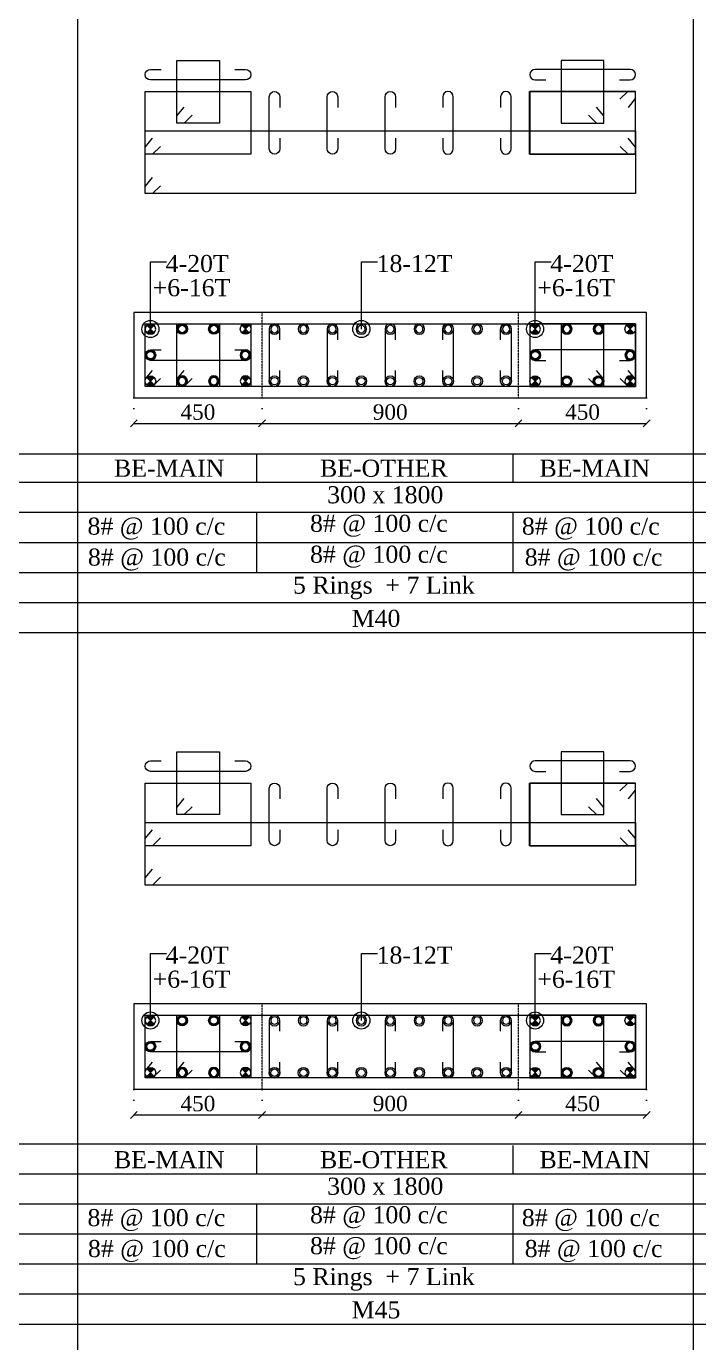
# Model space of a CAD drawing. Header units: millimetres. Extents: x 303 to 27724, y 300 to 68956.
# Drawn here: x 7835 to 10195, y 34898 to 39520 of the extents above; entities that cross this region are included whole.
import ezdxf

# ---------------------------------------------------------------- set-up
doc = ezdxf.new("R2010")
doc.units = ezdxf.units.MM
doc.linetypes.add('( Hidden )', pattern=[0.375, 0.25, -0.125])
doc.linetypes.add('DOT2', pattern=[0.125, 0, -0.125])
doc.layers.get('Defpoints').update_dxf_attribs({"lineweight": 0})
for name, color, linetype, lineweight in [('S-COL. STEEL DIA', 1, 'Continuous', 9), ('S-DIM FOOTING', 7, 'Continuous', 0), ('S-SECTION', 5, 'Continuous', 0), ('S-SECTION MARK', 7, 'Continuous', 0), ('S-SHEET', 7, 'Continuous', 0), ('S-STEEL', 1, 'Continuous', 9), ('S-STEEL-1', 1, 'Continuous', 0), ('S-STEEL-1 C.S.', 106, 'Continuous', 0), ('S-TEXT', 7, 'Continuous', 0)]:
    doc.layers.add(name, color=color, linetype=linetype, lineweight=lineweight)
doc.styles.add('AR', font='ARIALUNI.TTF', dxfattribs={"width": 0.8})
doc.styles.add('S-ROMANS', font='times.ttf')
doc.styles.add('TEXT', font='times.ttf')
doc.dimstyles.new('100', dxfattribs={"dimtxt": 180, "dimasz": 80, "dimexe": 0.18, "dimexo": 0.0625, "dimgap": 1, "dimtad": 1, "dimdec": 0, "dimzin": 0, "dimdsep": 46, "dimtxsty": 'AR', "dimblk": 'DOT', "dimcen": 0.09, "dimse1": 1, "dimse2": 1, "dimclrd": 50, "dimclrt": 256, "dimadec": 0, "dimazin": 0, "dimtfac": 1, "dimtdec": 0, "dimtix": 1, "dimtofl": 0, "dimtmove": 2, "dimatfit": 0, "dimfxl": 1, "dimtolj": 1, "dimtzin": 0, "dimlwd": -1, "dimarcsym": 0})
doc.dimstyles.new('SETU', dxfattribs={"dimtxt": 230, "dimasz": 0.2, "dimexe": 0.1, "dimexo": 0.1, "dimgap": 0.05, "dimtad": 1, "dimdec": 0, "dimzin": 0, "dimdsep": 46, "dimtxsty": 'TEXT', "dimblk": 'OBLIQUE', "dimcen": 0.09, "dimdle": 0.1, "dimclrd": 4, "dimclre": 256, "dimclrt": 256, "dimadec": 1, "dimazin": 0, "dimtfac": 1, "dimtdec": 0, "dimtix": 1, "dimtofl": 0, "dimtmove": 2, "dimatfit": 0, "dimfxl": 1, "dimtolj": 1, "dimtzin": 0, "dimlwd": -1, "dimlwe": -1, "dimarcsym": 1})

# ---------------------------------------------------------------- blocks, each defined once
blk = doc.blocks.new('*U18')
at = {"layer": 'S-COL. STEEL DIA'}
h = blk.add_hatch(color=256, dxfattribs=at)
h.dxf.hatch_style = 1
h.paths.add_polyline_path([(0, 0), (0, -18.5, 0.198912), (13, -13)])
h.paths.add_polyline_path([(0, 0), (-13, -13, 0.198912), (0, -18.5)])
h.paths.add_polyline_path([(0, 18.5, 0.198912), (-13, 13), (0, 0)])
h.paths.add_polyline_path([(13, 13, 0.198912), (0, 18.5), (0, 0)])
at = {"layer": 'S-COL. STEEL DIA', "lineweight": 5}
for p, q in [((-13, 13), (13, -13)), ((13, 13), (-13, -13))]:
    blk.add_line(p, q, dxfattribs=at)
blk.add_circle((0, 0), 18.5, dxfattribs=at)
blk = doc.blocks.new('*U4')
at = {"layer": 'S-COL. STEEL DIA'}
h = blk.add_hatch(color=256, dxfattribs=at)
h.dxf.hatch_style = 1
h.paths.add_polyline_path([(-18.5, 0, 1), (18.5, 0, 1)])
h.paths.add_polyline_path([(13, 0, -1), (-13, 0, -1)], flags=16)
at = {"layer": 'S-COL. STEEL DIA', "lineweight": 5}
for radius in [18.5, 13]:
    blk.add_circle((0, 0), radius, dxfattribs=at)
blk = doc.blocks.new('_Oblique')
at = {"color": 0, "linetype": 'ByBlock', "lineweight": -2}
blk.add_line((-0.5, -0.5), (0.5, 0.5), dxfattribs=at)
blk = doc.blocks.new('*D1705')
at = {"layer": 'Defpoints', "color": 0}
for p in [(8212, 35787.4), (8662, 35787.4), (8662, 35697.5)]:
    blk.add_point(p, dxfattribs=at)
at = {"layer": 'S-DIM FOOTING', "linetype": 'DOT2', "ltscale": 300}
for p, q in [((8212, 35787.3), (8212, 35697.4)), ((8662, 35787.3), (8662, 35697.4))]:
    blk.add_line(p, q, dxfattribs=at)
at = {"layer": 'S-DIM FOOTING', "ltscale": 300}
blk.add_line((8211.8, 35697.5), (8662.1, 35697.5), dxfattribs=at)
at = {"layer": 'S-DIM FOOTING', "linetype": 'ByBlock', "xscale": 24, "yscale": 24, "zscale": 24, "rotation": 180}
blk.add_blockref('_Oblique', (8212, 35697.5), dxfattribs=at)
at = {"layer": 'S-DIM FOOTING', "linetype": 'ByBlock', "xscale": 24, "yscale": 24, "zscale": 24}
blk.add_blockref('_Oblique', (8662, 35697.5), dxfattribs=at)
at = {"layer": 'S-DIM FOOTING', "insert": (8437, 35737), "char_height": 54, "attachment_point": 5, "style": 'TEXT'}
blk.add_mtext('\\A1;450', dxfattribs=at)
blk = doc.blocks.new('*D1706')
at = {"layer": 'Defpoints', "color": 0}
for p in [(8662, 35787.4), (9562, 35787.4), (9562, 35697.5)]:
    blk.add_point(p, dxfattribs=at)
at = {"layer": 'S-DIM FOOTING', "linetype": 'DOT2', "ltscale": 300}
for p, q in [((8662, 35787.3), (8662, 35697.4)), ((9562, 35787.3), (9562, 35697.4))]:
    blk.add_line(p, q, dxfattribs=at)
at = {"layer": 'S-DIM FOOTING', "ltscale": 300}
blk.add_line((8661.8, 35697.5), (9562.1, 35697.5), dxfattribs=at)
at = {"layer": 'S-DIM FOOTING', "linetype": 'ByBlock', "xscale": 24, "yscale": 24, "zscale": 24, "rotation": 180}
blk.add_blockref('_Oblique', (8662, 35697.5), dxfattribs=at)
at = {"layer": 'S-DIM FOOTING', "linetype": 'ByBlock', "xscale": 24, "yscale": 24, "zscale": 24}
blk.add_blockref('_Oblique', (9562, 35697.5), dxfattribs=at)
at = {"layer": 'S-DIM FOOTING', "insert": (9112, 35737.1), "char_height": 54, "attachment_point": 5, "style": 'TEXT'}
blk.add_mtext('\\A1;900', dxfattribs=at)
blk = doc.blocks.new('*D1707')
at = {"layer": 'Defpoints', "color": 0}
for p in [(9562, 35787.4), (10012, 35787.4), (10012, 35697.5)]:
    blk.add_point(p, dxfattribs=at)
at = {"layer": 'S-DIM FOOTING', "linetype": 'DOT2', "ltscale": 300}
for p, q in [((9562, 35787.3), (9562, 35697.4)), ((10012, 35787.3), (10012, 35697.4))]:
    blk.add_line(p, q, dxfattribs=at)
at = {"layer": 'S-DIM FOOTING', "ltscale": 300}
blk.add_line((9561.8, 35697.5), (10012.1, 35697.5), dxfattribs=at)
at = {"layer": 'S-DIM FOOTING', "linetype": 'ByBlock', "xscale": 24, "yscale": 24, "zscale": 24, "rotation": 180}
blk.add_blockref('_Oblique', (9562, 35697.5), dxfattribs=at)
at = {"layer": 'S-DIM FOOTING', "linetype": 'ByBlock', "xscale": 24, "yscale": 24, "zscale": 24}
blk.add_blockref('_Oblique', (10012, 35697.5), dxfattribs=at)
at = {"layer": 'S-DIM FOOTING', "insert": (9787, 35737), "char_height": 54, "attachment_point": 5, "style": 'TEXT'}
blk.add_mtext('\\A1;450', dxfattribs=at)
blk = doc.blocks.new('*U6')
at = {"layer": 'S-COL. STEEL DIA', "lineweight": 5}
for radius in [18.5, 13, 13]:
    blk.add_circle((0, 0), radius, dxfattribs=at)
blk = doc.blocks.new('_Dot')
at = {"linetype": 'ByBlock', "lineweight": -2}
blk.add_line((-0.5, 0), (-1, 0), dxfattribs=at)
at = {"linetype": 'ByBlock', "const_width": 0.5}
blk.add_lwpolyline([(-0.25, 0, 1), (0.25, 0, 1)], format="xyb", close=True, dxfattribs=at)
blk = doc.blocks.new('*D2010')
at = {"layer": 'Defpoints', "color": 0}
for p in [(8212, 38215.6), (8662, 38215.6), (8662, 38125.8)]:
    blk.add_point(p, dxfattribs=at)
at = {"layer": 'S-DIM FOOTING', "linetype": 'DOT2', "ltscale": 300}
for p, q in [((8212, 38215.5), (8212, 38125.7)), ((8662, 38215.5), (8662, 38125.7))]:
    blk.add_line(p, q, dxfattribs=at)
at = {"layer": 'S-DIM FOOTING', "ltscale": 300}
blk.add_line((8211.8, 38125.8), (8662.1, 38125.8), dxfattribs=at)
at = {"layer": 'S-DIM FOOTING', "linetype": 'ByBlock', "xscale": 24, "yscale": 24, "zscale": 24, "rotation": 180}
blk.add_blockref('_Oblique', (8212, 38125.8), dxfattribs=at)
at = {"layer": 'S-DIM FOOTING', "linetype": 'ByBlock', "xscale": 24, "yscale": 24, "zscale": 24}
blk.add_blockref('_Oblique', (8662, 38125.8), dxfattribs=at)
at = {"layer": 'S-DIM FOOTING', "insert": (8437, 38165.2), "char_height": 54, "attachment_point": 5, "style": 'TEXT'}
blk.add_mtext('\\A1;450', dxfattribs=at)
blk = doc.blocks.new('*D2011')
at = {"layer": 'Defpoints', "color": 0}
for p in [(8662, 38215.6), (9562, 38215.6), (9562, 38125.8)]:
    blk.add_point(p, dxfattribs=at)
at = {"layer": 'S-DIM FOOTING', "linetype": 'DOT2', "ltscale": 300}
for p, q in [((8662, 38215.5), (8662, 38125.7)), ((9562, 38215.5), (9562, 38125.7))]:
    blk.add_line(p, q, dxfattribs=at)
at = {"layer": 'S-DIM FOOTING', "ltscale": 300}
blk.add_line((8661.8, 38125.8), (9562.1, 38125.8), dxfattribs=at)
at = {"layer": 'S-DIM FOOTING', "linetype": 'ByBlock', "xscale": 24, "yscale": 24, "zscale": 24, "rotation": 180}
blk.add_blockref('_Oblique', (8662, 38125.8), dxfattribs=at)
at = {"layer": 'S-DIM FOOTING', "linetype": 'ByBlock', "xscale": 24, "yscale": 24, "zscale": 24}
blk.add_blockref('_Oblique', (9562, 38125.8), dxfattribs=at)
at = {"layer": 'S-DIM FOOTING', "insert": (9112, 38165.3), "char_height": 54, "attachment_point": 5, "style": 'TEXT'}
blk.add_mtext('\\A1;900', dxfattribs=at)
blk = doc.blocks.new('*D2012')
at = {"layer": 'Defpoints', "color": 0}
for p in [(9562, 38215.6), (10012, 38215.6), (10012, 38125.8)]:
    blk.add_point(p, dxfattribs=at)
at = {"layer": 'S-DIM FOOTING', "linetype": 'DOT2', "ltscale": 300}
for p, q in [((9562, 38215.5), (9562, 38125.7)), ((10012, 38215.5), (10012, 38125.7))]:
    blk.add_line(p, q, dxfattribs=at)
at = {"layer": 'S-DIM FOOTING', "ltscale": 300}
blk.add_line((9561.8, 38125.8), (10012.1, 38125.8), dxfattribs=at)
at = {"layer": 'S-DIM FOOTING', "linetype": 'ByBlock', "xscale": 24, "yscale": 24, "zscale": 24, "rotation": 180}
blk.add_blockref('_Oblique', (9562, 38125.8), dxfattribs=at)
at = {"layer": 'S-DIM FOOTING', "linetype": 'ByBlock', "xscale": 24, "yscale": 24, "zscale": 24}
blk.add_blockref('_Oblique', (10012, 38125.8), dxfattribs=at)
at = {"layer": 'S-DIM FOOTING', "insert": (9787, 38165.2), "char_height": 54, "attachment_point": 5, "style": 'TEXT'}
blk.add_mtext('\\A1;450', dxfattribs=at)

msp = doc.modelspace()

# ---------------------------------------------------------------- linework, layer by layer
at = {"layer": 'S-SECTION'}
for points, elevation in [([(10012, 38215.6), (10012, 38515.6), (8212, 38515.6), (8212, 38215.6)], 7.7), ([(10012, 35787.4), (10012, 36087.4), (8212, 36087.4), (8212, 35787.4)], -0.4)]:
    msp.add_lwpolyline(points, close=True, dxfattribs=dict(at, elevation=elevation))
at = {"layer": 'S-SHEET'}
for p, q in [((8015, 68956, -2), (8015, 299.8, -1.4)), ((10175.6, 68956, -1.1), (10175.6, 299.8, -0.6)), ((303, 38018.4, 7), (27724.1, 38018.4, 7)), ((8642.4, 38018.2, -1.3), (8642.4, 37918.7, -1.3)), ((9542.4, 38018.2, -1.3), (9542.4, 37918.7, -1.3)), ((303, 37918.9, -1), (27724.1, 37918.9, -1)), ((303, 37813.6, -1), (27724.1, 37813.6, -1)), ((303, 37813.6, -1), (27724.1, 37813.6, -1)), ((8642.4, 37813.5, -1.3), (8642.4, 37602.2, -1.3)), ((9542.4, 37813.5, -1.3), (9542.4, 37602.2, -1.3)), ((303, 37707.9, -1), (27724.1, 37707.9, -1)), ((303, 37602.3, -1), (27724.1, 37602.3, -1)), ((303, 37496.8, -1), (27724.1, 37496.8, -1)), ((303, 35596, -1.3), (27724.1, 35596, -1.3)), ((8642.4, 35590.2, -1.1), (8642.4, 35490.6, -1.1)), ((9542.4, 35590.2, -1.1), (9542.4, 35490.6, -1.1)), ((303, 35490.8, -1), (27724.1, 35490.8, -1)), ((303, 35385.6, -1), (27724.1, 35385.6, -1)), ((303, 35385.6, -1), (27724.1, 35385.6, -1)), ((8642.4, 35385.4, -1.1), (8642.4, 35174.1, -1.1)), ((9542.4, 35385.4, -1.1), (9542.4, 35174.1, -1.1)), ((303, 35279.8, -1), (27724.1, 35279.8, -1)), ((303, 35174.3, -1), (27724.1, 35174.3, -1)), ((303, 35068.8, -1), (27724.1, 35068.8, -1))]:
    msp.add_line(p, q, dxfattribs=at)
at = {"layer": 'S-SHEET', "color": 0}
for p, q in [((303, 37391.3, -1), (27724.1, 37391.3, -1)), ((303, 34963.3, -1), (27724.1, 34963.3, -1))]:
    msp.add_line(p, q, dxfattribs=at)
at = {"layer": 'S-STEEL', "color": 3}
for points, elevation in [([(8566.6, 39368.9), (8604.3, 39368.9, -1), (8604.3, 39332), (8270.4, 39332, -1), (8270.4, 39368.9), (8307.6, 39368.9)], 7.7), ([(9916.6, 39332), (9954.3, 39332, 1), (9954.3, 39368.9), (9620.4, 39368.9, 1), (9620.4, 39332), (9657.6, 39332)], 7.7), ([(8724.4, 39127.2), (8724.4, 39089.5, -1), (8687.5, 39089.5), (8687.5, 39272.6, -1), (8724.4, 39272.6), (8724.4, 39235.4)], 7.7), ([(8927.6, 39127.2), (8927.6, 39089.5, -1), (8890.7, 39089.5), (8890.7, 39272.6, -1), (8927.6, 39272.6), (8927.6, 39235.4)], 7.7), ([(9130.8, 39127.2), (9130.8, 39089.5, -1), (9093.9, 39089.5), (9093.9, 39272.6, -1), (9130.8, 39272.6), (9130.8, 39235.4)], 7.7), ([(9296.3, 39127.2), (9296.3, 39089.5, 1), (9333.2, 39089.5), (9333.2, 39272.6, 1), (9296.3, 39272.6), (9296.3, 39235.4)], 7.7), ([(9499.6, 39127.2), (9499.6, 39089.5, 1), (9536.5, 39089.5), (9536.5, 39272.6, 1), (9499.6, 39272.6), (9499.6, 39235.4)], 7.7), ([(8724.4, 38419.5), (8724.4, 38457.2, 1), (8687.5, 38457.2), (8687.5, 38274.1, 1), (8724.4, 38274.1), (8724.4, 38311.3)], 7.7), ([(8927.6, 38419.5), (8927.6, 38457.2, 1), (8890.7, 38457.2), (8890.7, 38274.1, 1), (8927.6, 38274.1), (8927.6, 38311.3)], 7.7), ([(9130.8, 38419.5), (9130.8, 38457.2, 1), (9093.9, 38457.2), (9093.9, 38274.1, 1), (9130.8, 38274.1), (9130.8, 38311.3)], 7.7), ([(9296.3, 38419.5), (9296.3, 38457.2, -1), (9333.2, 38457.2), (9333.2, 38274.1, -1), (9296.3, 38274.1), (9296.3, 38311.3)], 7.7), ([(9499.6, 38419.5), (9499.6, 38457.2, -1), (9536.5, 38457.2), (9536.5, 38274.1, -1), (9499.6, 38274.1), (9499.6, 38311.3)], 7.7), ([(8566.6, 38384.1), (8604.3, 38384.1, -1), (8604.3, 38347.2), (8270.4, 38347.2, -1), (8270.4, 38384.1), (8307.6, 38384.1)], 7.7), ([(9916.6, 38347.2), (9954.3, 38347.2, 1), (9954.3, 38384.1), (9620.4, 38384.1, 1), (9620.4, 38347.2), (9657.6, 38347.2)], 7.7), ([(8566.6, 36940.7), (8604.3, 36940.7, -1), (8604.3, 36903.8), (8270.4, 36903.8, -1), (8270.4, 36940.7), (8307.6, 36940.7)], -0.4), ([(9916.6, 36903.8), (9954.3, 36903.8, 1), (9954.3, 36940.7), (9620.4, 36940.7, 1), (9620.4, 36903.8), (9657.6, 36903.8)], -0.4), ([(8724.4, 36699), (8724.4, 36661.3, -1), (8687.5, 36661.3), (8687.5, 36844.4, -1), (8724.4, 36844.4), (8724.4, 36807.1)], -0.4), ([(8927.6, 36699), (8927.6, 36661.3, -1), (8890.7, 36661.3), (8890.7, 36844.4, -1), (8927.6, 36844.4), (8927.6, 36807.1)], -0.4), ([(9130.8, 36699), (9130.8, 36661.3, -1), (9093.9, 36661.3), (9093.9, 36844.4, -1), (9130.8, 36844.4), (9130.8, 36807.1)], -0.4), ([(9296.3, 36699), (9296.3, 36661.3, 1), (9333.2, 36661.3), (9333.2, 36844.4, 1), (9296.3, 36844.4), (9296.3, 36807.1)], -0.4), ([(9499.6, 36699), (9499.6, 36661.3, 1), (9536.5, 36661.3), (9536.5, 36844.4, 1), (9499.6, 36844.4), (9499.6, 36807.1)], -0.4), ([(8724.4, 35991.2), (8724.4, 36029, 1), (8687.5, 36029), (8687.5, 35845.9, 1), (8724.4, 35845.9), (8724.4, 35883.1)], -0.4), ([(8927.6, 35991.2), (8927.6, 36029, 1), (8890.7, 36029), (8890.7, 35845.9, 1), (8927.6, 35845.9), (8927.6, 35883.1)], -0.4), ([(9130.8, 35991.2), (9130.8, 36029, 1), (9093.9, 36029), (9093.9, 35845.9, 1), (9130.8, 35845.9), (9130.8, 35883.1)], -0.4), ([(9296.3, 35991.2), (9296.3, 36029, -1), (9333.2, 36029), (9333.2, 35845.9, -1), (9296.3, 35845.9), (9296.3, 35883.1)], -0.4), ([(9499.6, 35991.2), (9499.6, 36029, -1), (9536.5, 36029), (9536.5, 35845.9, -1), (9499.6, 35845.9), (9499.6, 35883.1)], -0.4), ([(8566.6, 35955.9), (8604.3, 35955.9, -1), (8604.3, 35919), (8270.4, 35919, -1), (8270.4, 35955.9), (8307.6, 35955.9)], -0.4), ([(9916.6, 35919), (9954.3, 35919, 1), (9954.3, 35955.9), (9620.4, 35955.9, 1), (9620.4, 35919), (9657.6, 35919)], -0.4)]:
    msp.add_lwpolyline(points, format="xyb", dxfattribs=dict(at, elevation=elevation))
at = {"layer": 'S-STEEL', "color": 1}
for points, elevation in [([(9918.4, 39263.8), (9946, 39291.1), (9972, 39291.1), (9972, 39071.1), (9601.2, 39071.1), (9601.2, 39291.1), (9972, 39291.1), (9972, 39266.1), (9946.8, 39235.2)], 7.7), ([(8305.5, 38960.4), (8278, 38933.1), (8252, 38933.1), (8252, 39153.1), (9972.8, 39153.1), (9972.8, 38933.1), (8252, 38933.1), (8252, 38958.1), (8277.1, 38988.9)], 7.7), ([(8305.5, 38283), (8278, 38255.6), (8252, 38255.6), (8252, 38475.6), (9972.8, 38475.6), (9972.8, 38255.6), (8252, 38255.6), (8252, 38280.7), (8277.1, 38311.5)], 7.7), ([(9918.4, 36835.6), (9946, 36862.9), (9972, 36862.9), (9972, 36642.9), (9601.2, 36642.9), (9601.2, 36862.9), (9972, 36862.9), (9972, 36837.9), (9946.8, 36807)], -0.4), ([(8305.5, 36532.1), (8278, 36504.8), (8252, 36504.8), (8252, 36724.8), (9972.8, 36724.8), (9972.8, 36504.8), (8252, 36504.8), (8252, 36529.8), (8277.1, 36560.7)], -0.4), ([(8305.5, 35854.7), (8278, 35827.4), (8252, 35827.4), (8252, 36047.4), (9972.8, 36047.4), (9972.8, 35827.4), (8252, 35827.4), (8252, 35852.4), (8277.1, 35883.3)], -0.4)]:
    msp.add_lwpolyline(points, dxfattribs=dict(at, elevation=elevation))
at = {"layer": 'S-STEEL-1', "color": 41}
for points, elevation in [([(8416.8, 39207.8), (8389.3, 39180.5), (8363.2, 39180.5), (8363.3, 39400.5), (8512.7, 39400.5), (8512.7, 39180.5), (8363.2, 39180.5), (8363.2, 39205.5), (8388.4, 39236.4)], 7.7), ([(9807.9, 39207.8), (9835.4, 39180.5), (9861.5, 39180.5), (9861.5, 39400.5), (9712.1, 39400.5), (9712.1, 39180.5), (9861.5, 39180.5), (9861.5, 39205.5), (9836.3, 39236.4)], 7.7), ([(8416.8, 38283), (8389.3, 38255.6), (8363.2, 38255.6), (8363.3, 38475.6), (8512.7, 38475.6), (8512.7, 38255.6), (8363.2, 38255.6), (8363.2, 38280.7), (8388.4, 38311.5)], 7.7), ([(9807.9, 38283), (9835.4, 38255.6), (9861.5, 38255.6), (9861.5, 38475.6), (9712.1, 38475.6), (9712.1, 38255.6), (9861.5, 38255.6), (9861.5, 38280.7), (9836.3, 38311.5)], 7.7), ([(8416.8, 36779.6), (8389.3, 36752.3), (8363.2, 36752.3), (8363.3, 36972.3), (8512.7, 36972.3), (8512.7, 36752.3), (8363.2, 36752.3), (8363.2, 36777.3), (8388.4, 36808.2)], -0.4), ([(9807.9, 36779.6), (9835.4, 36752.3), (9861.5, 36752.3), (9861.5, 36972.3), (9712.1, 36972.3), (9712.1, 36752.3), (9861.5, 36752.3), (9861.5, 36777.3), (9836.3, 36808.2)], -0.4), ([(8416.8, 35854.7), (8389.3, 35827.4), (8363.2, 35827.4), (8363.3, 36047.4), (8512.7, 36047.4), (8512.7, 35827.4), (8363.2, 35827.4), (8363.2, 35852.4), (8388.4, 35883.3)], -0.4), ([(9807.9, 35854.7), (9835.4, 35827.4), (9861.5, 35827.4), (9861.5, 36047.4), (9712.1, 36047.4), (9712.1, 35827.4), (9861.5, 35827.4), (9861.5, 35852.4), (9836.3, 35883.3)], -0.4)]:
    msp.add_lwpolyline(points, dxfattribs=dict(at, elevation=elevation))
at = {"layer": 'S-STEEL-1', "color": 6}
for points, elevation in [([(8305.5, 39098.4), (8278, 39071.1), (8252, 39071.1), (8252, 39291.1), (8622.8, 39291.1), (8622.8, 39071.1), (8252, 39071.1), (8252, 39096.1), (8277.1, 39127)], 7.7), ([(9919.2, 39098.4), (9946.7, 39071.1), (9972.8, 39071.1), (9972.8, 39291.1), (9602, 39291.1), (9602, 39071.1), (9972.8, 39071.1), (9972.8, 39096.1), (9947.6, 39127)], 7.7), ([(8305.5, 38283), (8278, 38255.6), (8252, 38255.6), (8252, 38475.6), (8622.8, 38475.6), (8622.8, 38255.6), (8252, 38255.6), (8252, 38280.7), (8277.1, 38311.5)], 7.7), ([(9919.2, 38283), (9946.7, 38255.6), (9972.8, 38255.6), (9972.8, 38475.6), (9602, 38475.6), (9602, 38255.6), (9972.8, 38255.6), (9972.8, 38280.7), (9947.6, 38311.5)], 7.7), ([(8305.5, 36670.2), (8278, 36642.9), (8252, 36642.9), (8252, 36862.9), (8622.8, 36862.9), (8622.8, 36642.9), (8252, 36642.9), (8252, 36667.9), (8277.1, 36698.8)], -0.4), ([(9919.2, 36670.2), (9946.7, 36642.9), (9972.8, 36642.9), (9972.8, 36862.9), (9602, 36862.9), (9602, 36642.9), (9972.8, 36642.9), (9972.8, 36667.9), (9947.6, 36698.8)], -0.4), ([(8305.5, 35854.7), (8278, 35827.4), (8252, 35827.4), (8252, 36047.4), (8622.8, 36047.4), (8622.8, 35827.4), (8252, 35827.4), (8252, 35852.4), (8277.1, 35883.3)], -0.4), ([(9919.2, 35854.7), (9946.7, 35827.4), (9972.8, 35827.4), (9972.8, 36047.4), (9602, 36047.4), (9602, 35827.4), (9972.8, 35827.4), (9972.8, 35852.4), (9947.6, 35883.3)], -0.4)]:
    msp.add_lwpolyline(points, dxfattribs=dict(at, elevation=elevation))
at = {"layer": 'S-STEEL-1 C.S.', "color": 8, "linetype": '( Hidden )'}
for p, q in [((8662, 38215.6, 7.7), (8662, 38515.6, 7.7)), ((9562, 38215.6, 7.7), (9562, 38515.6, 7.7)), ((8662, 35787.4, -0.4), (8662, 36087.4, -0.4)), ((9562, 35787.4, -0.4), (9562, 36087.4, -0.4))]:
    msp.add_line(p, q, dxfattribs=at)

# ---------------------------------------------------------------- block references
at = {"layer": 'S-COL. STEEL DIA', "xscale": -1, "rotation": 180}
for name, p in [('*U18', (8270.4, 38457.2, 7.7)), ('*U6', (8705.9, 38457.2, 7.7)), ('*U6', (8807.5, 38457.2, 7.7)), ('*U6', (8909.1, 38457.2, 7.7)), ('*U6', (9010.7, 38457.2, 7.7)), ('*U6', (9112.4, 38457.2, 7.7)), ('*U6', (9214, 38457.2, 7.7)), ('*U6', (9315.6, 38457.2, 7.7)), ('*U6', (9417.2, 38457.2, 7.7)), ('*U6', (9518.8, 38457.2, 7.7)), ('*U18', (9620.4, 38457.2, 7.7)), ('*U4', (9731.7, 38457.2, 7.7)), ('*U4', (9843, 38457.2, 7.7)), ('*U18', (8270.4, 36029, -0.4)), ('*U6', (8705.9, 36029, -0.4)), ('*U6', (8807.5, 36029, -0.4)), ('*U6', (8909.1, 36029, -0.4)), ('*U6', (9010.7, 36029, -0.4)), ('*U6', (9112.4, 36029, -0.4)), ('*U6', (9214, 36029, -0.4)), ('*U6', (9315.6, 36029, -0.4)), ('*U6', (9417.2, 36029, -0.4)), ('*U6', (9518.8, 36029, -0.4)), ('*U18', (9620.4, 36029, -0.4)), ('*U4', (9731.7, 36029, -0.4)), ('*U4', (9843, 36029, -0.4))]:
    msp.add_blockref(name, p, dxfattribs=at)
at = {"layer": 'S-COL. STEEL DIA', "rotation": 180}
for name, p in [('*U4', (8381.7, 38457.2, 7.7)), ('*U4', (8493, 38457.2, 7.7)), ('*U18', (8604.3, 38457.2, 7.7)), ('*U18', (9954.3, 38457.2, 7.7)), ('*U4', (8381.7, 36029, -0.4)), ('*U4', (8493, 36029, -0.4)), ('*U18', (8604.3, 36029, -0.4)), ('*U18', (9954.3, 36029, -0.4))]:
    msp.add_blockref(name, p, dxfattribs=at)
at = {"layer": 'S-COL. STEEL DIA'}
for name, p in [('*U4', (8270.4, 38365.6, 7.7)), ('*U4', (9621.2, 38365.6, 7.7)), ('*U18', (8270.4, 38274.1, 7.7)), ('*U6', (8705.9, 38274.1, 7.7)), ('*U6', (8807.5, 38274.1, 7.7)), ('*U6', (8909.1, 38274.1, 7.7)), ('*U6', (9010.7, 38274.1, 7.7)), ('*U6', (9112.4, 38274.1, 7.7)), ('*U6', (9214, 38274.1, 7.7)), ('*U6', (9315.6, 38274.1, 7.7)), ('*U6', (9417.2, 38274.1, 7.7)), ('*U6', (9518.8, 38274.1, 7.7)), ('*U18', (9620.4, 38274.1, 7.7)), ('*U4', (9731.7, 38274.1, 7.7)), ('*U4', (9843, 38274.1, 7.7)), ('*U4', (8270.4, 35937.4, -0.4)), ('*U4', (9621.2, 35937.4, -0.4)), ('*U18', (8270.4, 35845.9, -0.4)), ('*U6', (8705.9, 35845.9, -0.4)), ('*U6', (8807.5, 35845.9, -0.4)), ('*U6', (8909.1, 35845.9, -0.4)), ('*U6', (9010.7, 35845.9, -0.4)), ('*U6', (9112.4, 35845.9, -0.4)), ('*U6', (9214, 35845.9, -0.4)), ('*U6', (9315.6, 35845.9, -0.4)), ('*U6', (9417.2, 35845.9, -0.4)), ('*U6', (9518.8, 35845.9, -0.4)), ('*U18', (9620.4, 35845.9, -0.4)), ('*U4', (9731.7, 35845.9, -0.4)), ('*U4', (9843, 35845.9, -0.4))]:
    msp.add_blockref(name, p, dxfattribs=at)
at = {"layer": 'S-COL. STEEL DIA', "xscale": -1}
for name, p in [('*U4', (8603.5, 38365.6, 7.7)), ('*U4', (9954.3, 38365.6, 7.7)), ('*U4', (8381.7, 38274.1, 7.7)), ('*U4', (8493, 38274.1, 7.7)), ('*U18', (8604.3, 38274.1, 7.7)), ('*U18', (9954.3, 38274.1, 7.7)), ('*U4', (8603.5, 35937.4, -0.4)), ('*U4', (9954.3, 35937.4, -0.4)), ('*U4', (8381.7, 35845.9, -0.4)), ('*U4', (8493, 35845.9, -0.4)), ('*U18', (8604.3, 35845.9, -0.4)), ('*U18', (9954.3, 35845.9, -0.4))]:
    msp.add_blockref(name, p, dxfattribs=at)

# ---------------------------------------------------------------- texts
at = {"layer": 'S-TEXT', "color": 7, "style": 'TEXT'}
for s, p in [('4-20T', (8323.8, 38657.1, 7.7)), ('18-12T', (9064.1, 38657.1, 7.7)), ('4-20T', (9673.8, 38657.1, 7.7)), ('+6-16T', (8278.4, 38572.4, 7.7)), ('+6-16T', (9628.4, 38572.4, 7.7)), ('4-20T', (8323.8, 36228.8, -0.4)), ('18-12T', (9064.1, 36228.8, -0.4)), ('4-20T', (9673.8, 36228.8, -0.4)), ('+6-16T', (8278.4, 36144.2, -0.4)), ('+6-16T', (9628.4, 36144.2, -0.4))]:
    msp.add_text(s, height=60, dxfattribs=at).set_placement(p)
at = {"layer": 'S-TEXT', "style": 'S-ROMANS'}
for s, p in [('BE-MAIN ', (8142.5, 37938.4, -1.3)), ('BE-OTHER', (8865.5, 37938.4, -1.3)), ('BE-MAIN ', (9636, 37938.4, -1.3)), ('300 x 1800', (8890.7, 37845.2, -1.3)), ('8# @ 100 c/c', (8049.5, 37734.9, -1.3)), ('8# @ 100 c/c', (8830.5, 37744.9, -1.3)), ('8# @ 100 c/c', (9574, 37734.9, -1.3)), ('8# @ 100 c/c', (8051, 37626.3, -1.3)), ('8# @ 100 c/c', (8830.5, 37636.3, -1.3)), ('8# @ 100 c/c', (9584, 37626.3, -1.3)), ('5 Rings  + 7 Link', (8770.7, 37527.9, -1.3)), ('M40', (8976.6, 37411.1, -1.3)), ('BE-MAIN ', (8142.5, 35510.4, -1.1)), ('BE-OTHER', (8865.5, 35510.4, -1.1)), ('BE-MAIN ', (9636, 35510.4, -1.1)), ('300 x 1800', (8890.7, 35417.2, -1.1)), ('8# @ 100 c/c', (8049.5, 35306.9, -1.1)), ('8# @ 100 c/c', (8830.5, 35316.9, -1.1)), ('8# @ 100 c/c', (9574, 35306.9, -1.1)), ('8# @ 100 c/c', (8830.5, 35208.3, -1.1)), ('8# @ 100 c/c', (8051, 35198.3, -1.1)), ('8# @ 100 c/c', (9584, 35198.3, -1.1)), ('5 Rings  + 7 Link', (8770.7, 35099.8, -1.1)), ('M45', (8976.6, 34983.1, -1.1))]:
    msp.add_text(s, height=60, dxfattribs=at).set_placement(p)

# ---------------------------------------------------------------- dimensions: what is measured, and where the dimension line sits
at = {"layer": 'S-DIM FOOTING', "ltscale": 300}
for base, p1, p2, picture, middle in [((8662, 38125.8, 7.4), (8212, 38215.6, 7.7), (8662, 38215.6, 7.7), '*D2010', (8437, 38165.2, 7.4)), ((9562, 38125.8, 7.4), (8662, 38215.6, 7.7), (9562, 38215.6, 7.7), '*D2011', (9112, 38165.3, 7.4)), ((10012, 38125.8, 7.4), (9562, 38215.6, 7.7), (10012, 38215.6, 7.7), '*D2012', (9787, 38165.2, 7.4)), ((8662, 35697.5, -0.8), (8212, 35787.4, -0.4), (8662, 35787.4, -0.4), '*D1705', (8437, 35737, -0.8)), ((9562, 35697.5, -0.8), (8662, 35787.4, -0.4), (9562, 35787.4, -0.4), '*D1706', (9112, 35737.1, -0.8)), ((10012, 35697.5, -0.8), (9562, 35787.4, -0.4), (10012, 35787.4, -0.4), '*D1707', (9787, 35737, -0.8))]:
    dim = msp.add_linear_dim(base=base, p1=p1, p2=p2, angle=180, dimstyle='SETU', override={"dimscale": 1.2, "dimtxt": 45, "dimasz": 20, "dimgap": 10, "dimblk1": 'Oblique', "dimblk2": 'Oblique', "dimsah": 1, "dimclrd": 256, "dimarcsym": 1}, dxfattribs=at)
    dim.commit()
    dim.dimension.update_dxf_attribs({"geometry": picture, "text_midpoint": middle})

# ---------------------------------------------------------------- leaders
at = {"layer": 'S-SECTION MARK'}
for points in [[(8270.4, 38457.2, 7.7), (8270.4, 38692.9, 7.7), (8326.8, 38692.9, 7.7)], [(9010.7, 38457.2, 7.7), (9010.7, 38692.9, 7.7), (9067.2, 38692.9, 7.7)], [(9620.4, 38457.2, 7.7), (9620.4, 38692.9, 7.7), (9676.8, 38692.9, 7.7)], [(8270.4, 36029, -0.4), (8270.4, 36264.7, -0.4), (8326.8, 36264.7, -0.4)], [(9010.7, 36029, -0.4), (9010.7, 36264.7, -0.4), (9067.2, 36264.7, -0.4)], [(9620.4, 36029, -0.4), (9620.4, 36264.7, -0.4), (9676.8, 36264.7, -0.4)]]:
    msp.add_leader(points, dimstyle='100', override={"dimasz": 60, "dimtad": 0, "dimclrd": 256, "dimldrblk": 'DotBlank', "dimfxl": 50, "dimfxlon": 1, "dimarcsym": 1}, dxfattribs=at)

doc.saveas('drawing.dxf')
